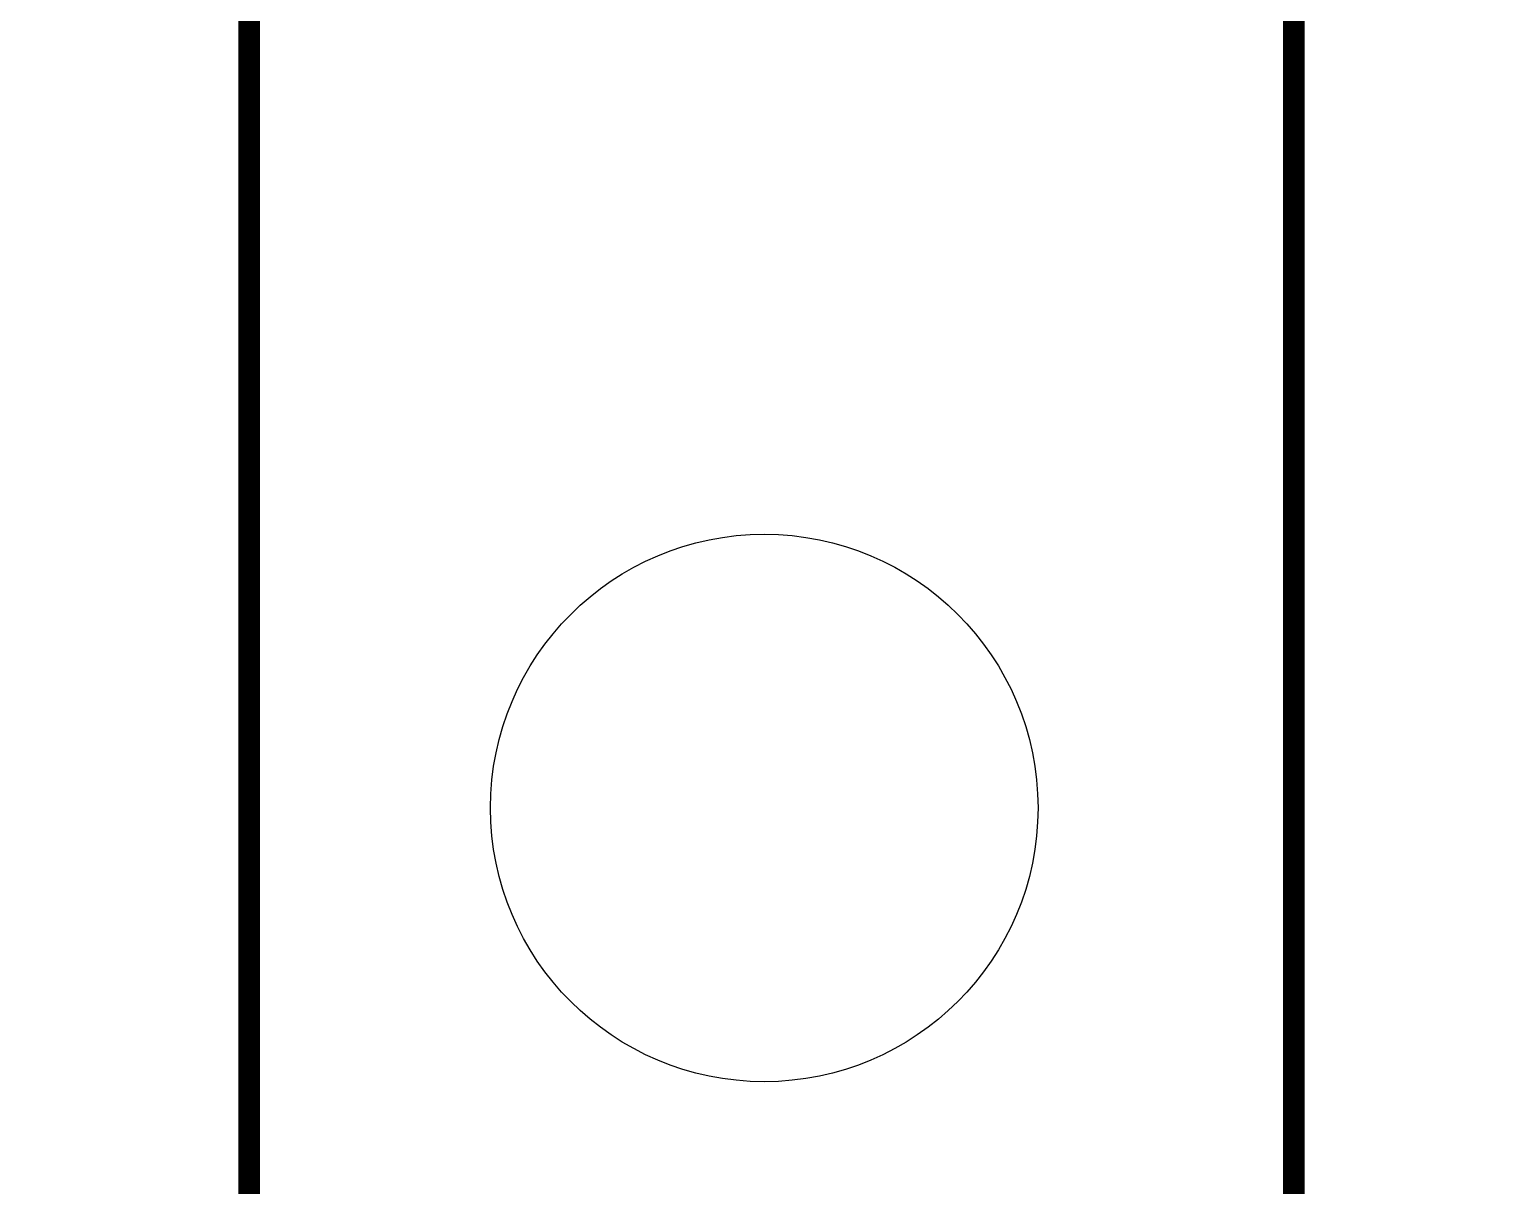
# Model space of a CAD drawing. Extents: x -508 to 92, y -98 to -31.
# Drawn here: x -218.821 to -217.849, y -87.58 to -86.821 of the extents above; entities that cross this region are included whole.
import ezdxf

# ---------------------------------------------------------------- set-up
doc = ezdxf.new("R2010")
doc.units = 0
doc.header["$MEASUREMENT"] = 0
doc.linetypes.add('DASHED', pattern=[19.05, 12.7, -6.35])
for name, color, linetype in [('ELEC', 6, 'CONTINUOUS'), ('LIGHTING RACEWAY CE', 1, 'DASHED'), ('TEL_TEXT', 30, 'CONTINUOUS')]:
    doc.layers.add(name, color=color, linetype=linetype)

msp = doc.modelspace()

# ---------------------------------------------------------------- linework, layer by layer
at = {"layer": 'ELEC', "color": 9}
msp.add_circle((-218.33838, -87.33192), 0.17966, dxfattribs=at)
at = {"layer": 'LIGHTING RACEWAY CE', "linetype": 'Continuous', "ltscale": 25}
msp.add_circle((-219.15704, -86.77106), 3.08414, dxfattribs=at)
at = {"layer": 'TEL_TEXT', "ltscale": 0.25}
for p, q in [((-218.67642, -87.90545), (-218.67642, -85.98921)), ((-217.99088, -88.08914), (-217.99088, -86.1729))]:
    msp.add_line(p, q, dxfattribs=at)
at = {"layer": 'TEL_TEXT', "ltscale": 0.25, "const_width": 0.01419}
for points in [[(-216.99696, -85.90658), (-216.99696, -87.82282), (-217.99088, -88.08914), (-217.99088, -86.1729), (-216.99696, -85.90658), (-217.51718, -85.76719)], [(-218.18467, -85.85745), (-218.67642, -85.98921), (-218.67642, -87.90545), (-217.99088, -88.08914)]]:
    msp.add_lwpolyline(points, dxfattribs=at)

doc.saveas('drawing.dxf')
